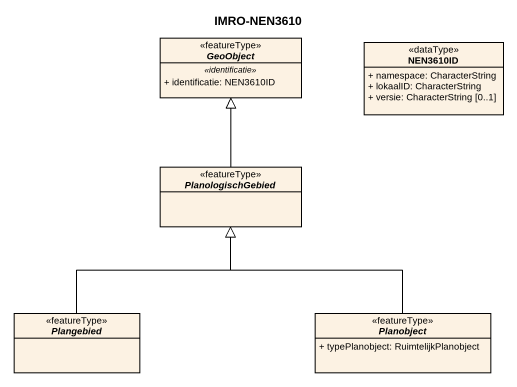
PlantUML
@startuml
title IMRO-NEN3610
hide circle
hide empty members
skinparam classAttributeIconSize 0
abstract class GeoObject <<featureType>> {
  .. <<identificatie>> ..
  + identificatie: NEN3610ID
}
class NEN3610ID <<dataType>> {
  + namespace: CharacterString
  + lokaalID: CharacterString
  + versie: CharacterString [0..1]
}
abstract class PlanologischGebied <<featureType>>
abstract class Plangebied <<featureType>>
abstract class Planobject <<featureType>> {
  + typePlanobject: RuimtelijkPlanobject
}
PlanologischGebied -up-|> GeoObject
Plangebied -up-|> PlanologischGebied
Planobject -up-|> PlanologischGebied
@enduml
